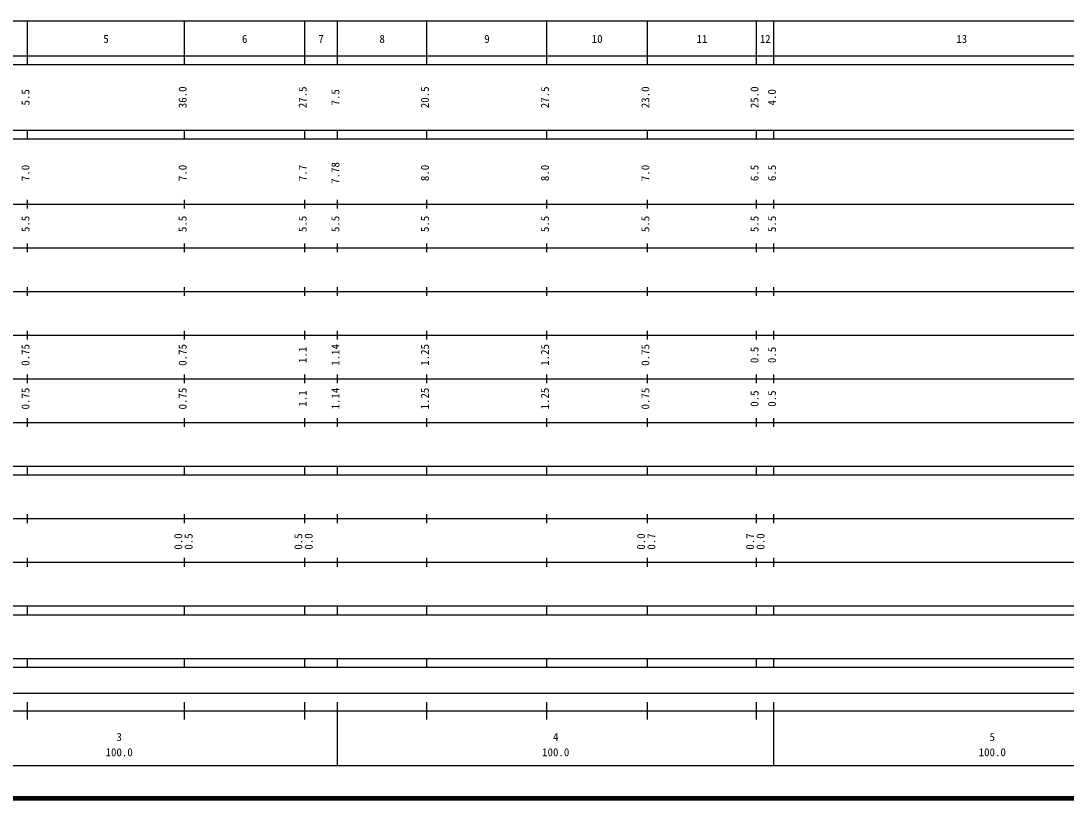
# Model space of a CAD drawing. Units: millimetres on the paper, enlarged 1000 times. Extents: x 40000 to 680000, y 20000 to 380000.
# Drawn here: x 295495 to 534911, y 20000 to 198000 of the extents above; entities that cross this region are included whole.
import ezdxf
from ezdxf.enums import TextEntityAlignment as Align

# ---------------------------------------------------------------- set-up
doc = ezdxf.new("R2010")
doc.units = ezdxf.units.MM
doc.header["$LTSCALE"] = 1000
doc.layers.add('M-TTL', color=2, linetype='Continuous', lineweight=140)
doc.layers.add('M-TTL-BAND', color=7, linetype='Continuous', lineweight=25)
doc.styles.add('ＭＳ ゴシック', font='')
doc.styles.get('ＭＳ ゴシック').set_extended_font_data('MS Gothic')

msp = doc.modelspace()

# ---------------------------------------------------------------- linework, layer by layer
at = {"layer": 'M-TTL'}
msp.add_line((40000, 20000), (680000, 20000), dxfattribs=at)
at = {"layer": 'M-TTL-BAND'}
for p, q in [((68000, 198000), (579000, 198000)), ((297000, 188000), (297000, 198000)), ((333000, 188000), (333000, 198000)), ((360500, 188000), (360500, 198000)), ((368000, 188000), (368000, 198000)), ((388500, 188000), (388500, 198000)), ((416000, 188000), (416000, 198000)), ((439000, 188000), (439000, 198000)), ((464000, 188000), (464000, 198000)), ((468000, 188000), (468000, 198000)), ((40000, 190000), (579000, 190000)), ((40000, 188000), (579000, 188000)), ((40000, 173000), (579000, 173000)), ((297000, 171000), (297000, 173000)), ((333000, 171000), (333000, 173000)), ((360500, 171000), (360500, 173000)), ((368000, 171000), (368000, 173000)), ((388500, 171000), (388500, 173000)), ((416000, 171000), (416000, 173000)), ((439000, 171000), (439000, 173000)), ((464000, 171000), (464000, 173000)), ((468000, 171000), (468000, 173000)), ((40000, 171000), (579000, 171000)), ((40000, 156000), (579000, 156000)), ((297000, 155000), (297000, 157000)), ((333000, 155000), (333000, 157000)), ((360500, 155000), (360500, 157000)), ((368000, 155000), (368000, 157000)), ((388500, 155000), (388500, 157000)), ((416000, 155000), (416000, 157000)), ((439000, 155000), (439000, 157000)), ((464000, 155000), (464000, 157000)), ((468000, 155000), (468000, 157000)), ((297000, 145000), (297000, 147000)), ((333000, 145000), (333000, 147000)), ((360500, 145000), (360500, 147000)), ((368000, 145000), (368000, 147000)), ((388500, 145000), (388500, 147000)), ((416000, 145000), (416000, 147000)), ((439000, 145000), (439000, 147000)), ((464000, 145000), (464000, 147000)), ((468000, 145000), (468000, 147000)), ((46000, 146000), (579000, 146000)), ((297000, 135000), (297000, 137000)), ((333000, 135000), (333000, 137000)), ((360500, 135000), (360500, 137000)), ((368000, 135000), (368000, 137000)), ((388500, 135000), (388500, 137000)), ((416000, 135000), (416000, 137000)), ((439000, 135000), (439000, 137000)), ((464000, 135000), (464000, 137000)), ((468000, 135000), (468000, 137000)), ((52000, 136000), (579000, 136000)), ((297000, 125000), (297000, 127000)), ((333000, 125000), (333000, 127000)), ((360500, 125000), (360500, 127000)), ((368000, 125000), (368000, 127000)), ((388500, 125000), (388500, 127000)), ((416000, 125000), (416000, 127000)), ((439000, 125000), (439000, 127000)), ((464000, 125000), (464000, 127000)), ((468000, 125000), (468000, 127000)), ((46000, 126000), (579000, 126000)), ((52000, 116000), (579000, 116000)), ((297000, 115000), (297000, 117000)), ((333000, 115000), (333000, 117000)), ((360500, 115000), (360500, 117000)), ((368000, 115000), (368000, 117000)), ((388500, 115000), (388500, 117000)), ((416000, 115000), (416000, 117000)), ((439000, 115000), (439000, 117000)), ((464000, 115000), (464000, 117000)), ((468000, 115000), (468000, 117000)), ((46000, 106000), (579000, 106000)), ((297000, 105000), (297000, 107000)), ((333000, 105000), (333000, 107000)), ((360500, 105000), (360500, 107000)), ((368000, 105000), (368000, 107000)), ((388500, 105000), (388500, 107000)), ((416000, 105000), (416000, 107000)), ((439000, 105000), (439000, 107000)), ((464000, 105000), (464000, 107000)), ((468000, 105000), (468000, 107000)), ((40000, 96000), (579000, 96000)), ((297000, 94000), (297000, 96000)), ((333000, 94000), (333000, 96000)), ((360500, 94000), (360500, 96000)), ((368000, 94000), (368000, 96000)), ((388500, 94000), (388500, 96000)), ((416000, 94000), (416000, 96000)), ((439000, 94000), (439000, 96000)), ((464000, 94000), (464000, 96000)), ((468000, 94000), (468000, 96000)), ((40000, 94000), (579000, 94000)), ((49000, 84000), (579000, 84000)), ((297000, 83000), (297000, 85000)), ((333000, 83000), (333000, 85000)), ((360500, 83000), (360500, 85000)), ((368000, 83000), (368000, 85000)), ((388500, 83000), (388500, 85000)), ((416000, 83000), (416000, 85000)), ((439000, 83000), (439000, 85000)), ((464000, 83000), (464000, 85000)), ((468000, 83000), (468000, 85000)), ((297000, 73000), (297000, 75000)), ((333000, 73000), (333000, 75000)), ((360500, 73000), (360500, 75000)), ((368000, 73000), (368000, 75000)), ((388500, 73000), (388500, 75000)), ((416000, 73000), (416000, 75000)), ((439000, 73000), (439000, 75000)), ((464000, 73000), (464000, 75000)), ((468000, 73000), (468000, 75000)), ((40000, 74000), (579000, 74000)), ((40000, 64000), (579000, 64000)), ((297000, 62000), (297000, 64000)), ((333000, 62000), (333000, 64000)), ((360500, 62000), (360500, 64000)), ((368000, 62000), (368000, 64000)), ((388500, 62000), (388500, 64000)), ((416000, 62000), (416000, 64000)), ((439000, 62000), (439000, 64000)), ((464000, 62000), (464000, 64000)), ((468000, 62000), (468000, 64000)), ((40000, 62000), (579000, 62000)), ((40000, 52000), (579000, 52000)), ((297000, 50000), (297000, 52000)), ((333000, 50000), (333000, 52000)), ((360500, 50000), (360500, 52000)), ((368000, 50000), (368000, 52000)), ((388500, 50000), (388500, 52000)), ((416000, 50000), (416000, 52000)), ((439000, 50000), (439000, 52000)), ((464000, 50000), (464000, 52000)), ((468000, 50000), (468000, 52000)), ((40000, 50000), (579000, 50000)), ((71000, 44000), (565000, 44000)), ((297000, 38000), (297000, 42000)), ((333000, 38000), (333000, 42000)), ((360500, 38000), (360500, 42000)), ((368000, 27500), (368000, 42000)), ((388500, 38000), (388500, 42000)), ((416000, 38000), (416000, 42000)), ((439000, 38000), (439000, 42000)), ((464000, 38000), (464000, 42000)), ((468000, 27500), (468000, 42000)), ((40000, 40000), (579000, 40000)), ((68000, 27500), (579000, 27500))]:
    msp.add_line(p, q, dxfattribs=at)

# ---------------------------------------------------------------- texts
at = {"layer": 'M-TTL-BAND', "style": 'ＭＳ ゴシック'}
for s, p in [('5', (315000, 192405)), ('6', (346750, 192405)), ('7', (364250, 192405)), ('8', (378250, 192405)), ('9', (402250, 192405)), ('10', (427500, 192405)), ('11', (451500, 192405)), ('12', (466000, 192405)), ('13', (511000, 192405)), ('3', (318000, 32523)), ('4', (418000, 32523)), ('5', (518000, 32523)), ('100.0', (318000, 29033)), ('100.0', (418000, 29033)), ('100.0', (518000, 29033))]:
    msp.add_text(s, height=1833, dxfattribs=at).set_placement(p, align=Align.BOTTOM_CENTER)
for s, p in [('5.5', (298000, 180500)), ('36.0', (334000, 180500)), ('27.5', (361500, 180500)), ('7.5', (369000, 180500)), ('20.5', (389500, 180500)), ('27.5', (417000, 180500)), ('23.0', (440000, 180500)), ('25.0', (465000, 180500)), ('4.0', (469000, 180500)), ('7.78', (369000, 163174)), ('7.0', (298000, 163174)), ('7.0', (334000, 163174)), ('7.7', (361500, 163174)), ('8.0', (389500, 163174)), ('8.0', (417000, 163174)), ('7.0', (440000, 163174)), ('6.5', (465000, 163174)), ('6.5', (469000, 163174)), ('5.5', (298000, 151500)), ('5.5', (334000, 151500)), ('5.5', (361500, 151500)), ('5.5', (369000, 151500)), ('5.5', (389500, 151500)), ('5.5', (417000, 151500)), ('5.5', (440000, 151500)), ('5.5', (465000, 151500)), ('5.5', (469000, 151500)), ('0.75', (298000, 121500)), ('0.75', (334000, 121500)), ('1.1', (361500, 121500)), ('1.14', (369000, 121500)), ('1.25', (389500, 121500)), ('1.25', (417000, 121500)), ('0.75', (440000, 121500)), ('0.5', (465000, 121500)), ('0.5', (469000, 121500)), ('0.75', (298000, 111500)), ('0.75', (334000, 111500)), ('1.1', (361500, 111500)), ('1.14', (369000, 111500)), ('1.25', (389500, 111500)), ('1.25', (417000, 111500)), ('0.75', (440000, 111500)), ('0.5', (465000, 111500)), ('0.5', (469000, 111500)), ('0.0', (333000, 78764)), ('0.5', (335370, 78764)), ('0.5', (360500, 78764)), ('0.0', (362870, 78764)), ('0.0', (439000, 78764)), ('0.7', (441370, 78764)), ('0.7', (464000, 78764)), ('0.0', (466370, 78764))]:
    msp.add_text(s, height=1833, rotation=90, dxfattribs=at).set_placement(p, align=Align.BOTTOM_CENTER)

doc.saveas('drawing.dxf')
